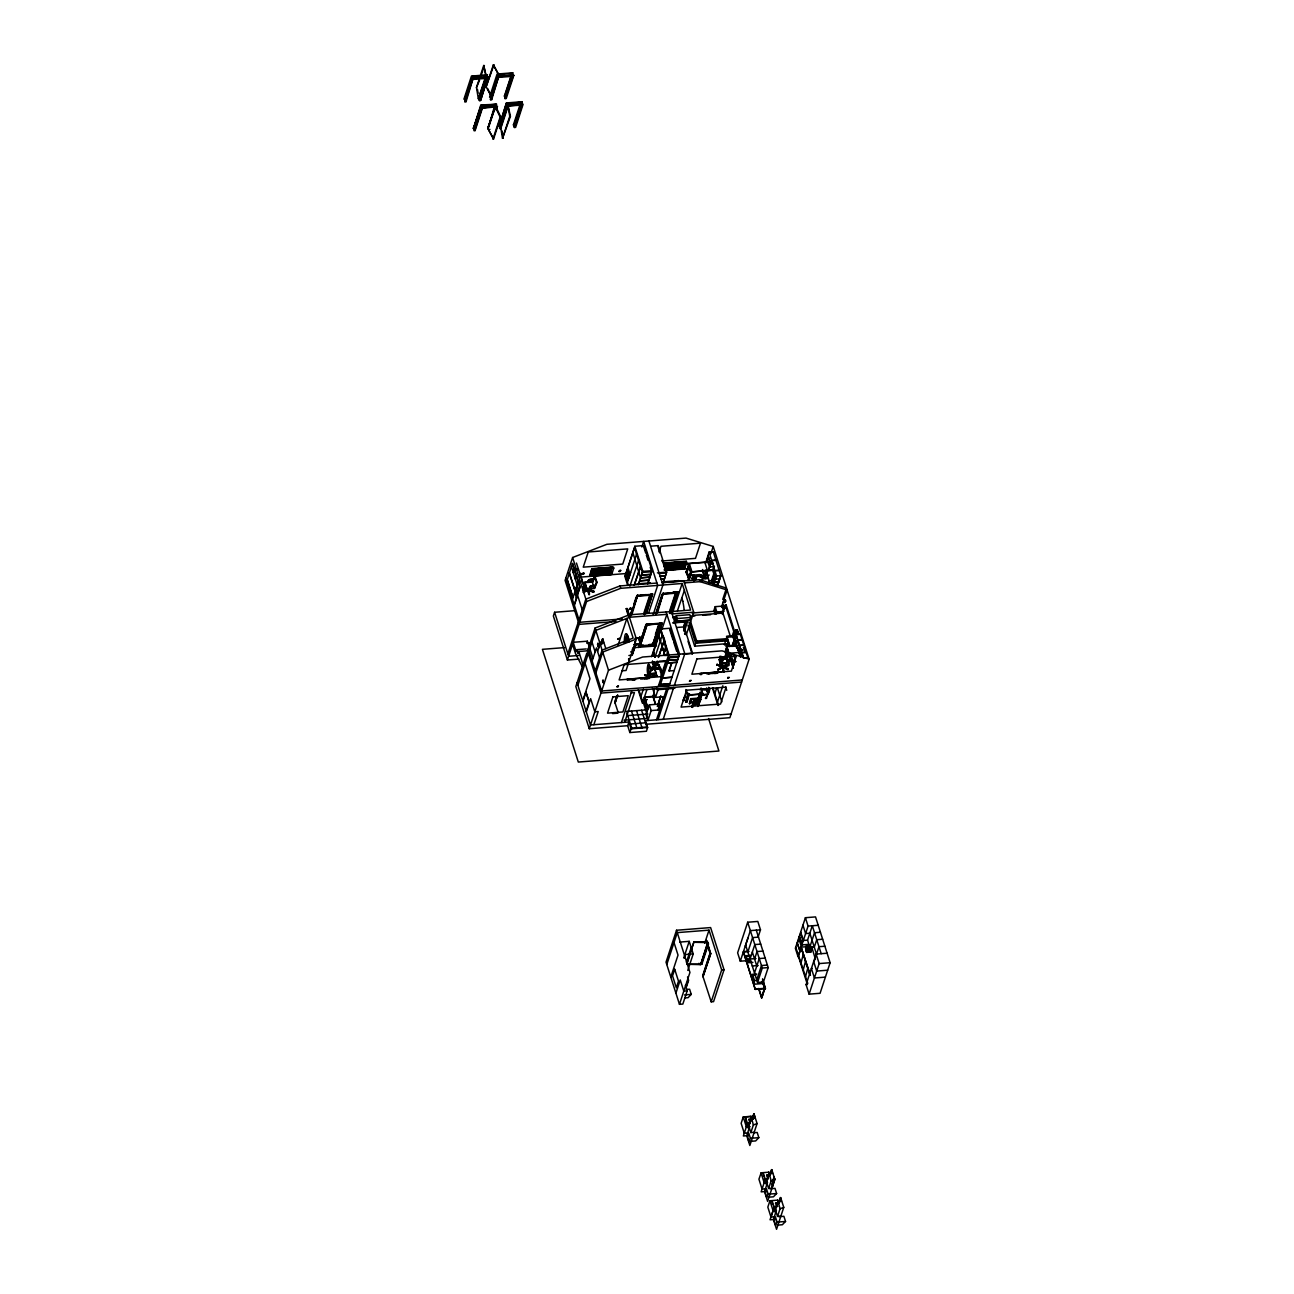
<?xml version="1.0" encoding="UTF-8"?>
<svg xmlns="http://www.w3.org/2000/svg" width="1294" height="1294" viewBox="0 0 1294 1294"><rect width="100%" height="100%" fill="white"/><g stroke="black" fill="none" stroke-linecap="round" stroke-linejoin="round"><path stroke-width="1.5" d="M598.685 648.1L597.602 644.299L598.232 645.059M598.168 644.541L597.893 643.409L597.569 644.606M598.135 645.463L598.815 646.709M598.346 645.544L598.782 647.388L597.796 644.283M603.182 680.854L603.344 682.164M725.416 600.998C725.659 600.303 724.947 601.678 725.918 601.257M733.067 637.829L733.552 636.923L733.844 639.365M737.03 631.213L737.062 631.278A5.354 1.666 85.5 0 1 737.92 634.303M737.742 631.359C738.777 631.537 736.739 630.081 737.952 632.151M737.774 632.184L737.645 631.407M652.014 669.904L652.597 667.283L648.181 667.623L652.111 668.076M721.599 657.498C726.824 654.699 723.103 662.075 723.928 657.627M725.611 665.051L726.322 662.851L721.906 663.191L726.322 662.851M652.597 667.283L652.516 669.855M650.138 674.384L654.505 673.284C653.486 679.479 655.637 670.81 650.138 674.384L649.701 676.244L648.375 672.104M598.087 643.393L598.443 646.45M723.055 605.188L724.009 608.746L723.039 604.541L723.621 607.954M733.601 637.602L733.973 640.045M637.327 644.461L637.942 644.186A3.3 2.507 18.2 0 0 639.883 641.727L639.834 641.905A3.3 2.507 18.2 0 1 637.877 644.363L635.597 644.558L632.07 654.473L635.322 644.574M753.189 977.795L752.849 976.598L752.04 977.86M597.893 643.409L598.556 646.757M650.089 673.64L651.011 670.777C648.181 654.91 645.334 673.268 649.054 676.713L656.818 676.115L654.91 669.241L656.818 676.115M648.585 664.809L647.793 670.227M648.181 667.623L648.957 664.356M650.364 670.405L649.572 675.824M648.456 664.388L650.494 670.826L649.054 676.713M719.965 656.187L719.61 659.794M721.906 663.191L721.518 665.795L719.917 657.514M722.181 659.956C714.337 670.502 736.318 668.076 726.727 658.808L720.871 659.261M722.036 663.612L722.812 660.344L721.793 657.126M508.105 106.173L507.572 104.49L521.239 103.423L521.773 105.105L508.17 105.946L500.746 128.559L499.516 128.51L507.636 104.28M706.524 941.741L710.05 953.29L702.691 975.676L711.199 1001.831L713.56 1001.653L724.042 969.756L710.616 927.572L676.519 930.257L666.022 962.154L679.463 1004.322L682.844 1004.063L687.179 990.864L685.399 985.284M485.816 79.209L479.103 99.622L487.498 74.809L471.453 76.071L463.915 99.25L465.047 99.007L472.682 76.103M472.342 76.136L464.756 99.185L464.886 101.741L466.066 101.66L473.086 78.4M464.708 101.191L472.278 78.141L487.984 76.912L480.592 100.511L479.411 100.609L478.731 97.94L479.912 97.843M464.886 101.741L472.278 78.141M465.387 101.142L473.183 78.077M485.654 78.578L478.343 98.732L476.467 87.507L483.713 65.509L486.269 76.75L483.713 65.509M479.573 80.196L476.467 87.507M480.786 76.524L484.393 65.525M478.343 98.732L484.959 78.562M486.544 75.456L472.197 76.572L472.811 78.53L487.175 77.414L486.69 75.003M486.528 77.025L479.411 100.609M480.592 100.511L487.984 76.912M487.644 88.526L491.979 97.648L486.123 86.811L493.354 64.829L499.209 75.65L493.354 64.829M494.001 64.7L486.123 86.811M473.426 128.543L480.818 104.943L496.702 104.28L480.996 105.51L473.426 128.543L481.675 105.461M475.044 126.036L476.871 120.471M481.999 106.286L473.928 130.662L475.108 130.565L482.63 107.386M482.177 106.27L474.574 128.882M482.29 107.402L474.72 130.451L474.105 128.494M498.724 76.395L491.704 99.638L490.523 99.735L497.915 76.136L513.799 75.456L506.229 98.506L505.048 98.603L513.136 72.787L497.09 74.049L489.553 97.228L490.685 97.001L498.125 74.405L498.578 76.297M497.98 74.13L490.345 99.169M490.523 99.735L497.915 76.136M491.024 99.12L498.659 76.071M491.397 98.667L498.821 76.055M488.242 127.815L494.486 106.431M487.725 128.187L495.602 106.059L500.794 117.01L493.564 139.008L487.725 128.187L493.564 139.008M488.081 127.831L496.023 104.329M488.97 126.23L495.004 107.887M496.508 106.723L495.877 104.765L481.53 105.898L482.144 107.855L496.653 106.286M496.281 110.2L497.494 106.221L481.497 107.612M504.417 96.063L511.227 75.343M512.327 72.998L504.757 96.047L505.372 98.004L513.621 74.906M504.741 97.616L512.165 75.02M505.048 98.603L512.068 75.343M512.812 75.392L512.181 73.434L497.834 74.567L498.449 76.524L512.958 74.955M492.917 139.137L500.147 117.139L494.955 106.189M507.394 103.617L507.701 104.588L521.045 103.552L520.738 102.566L507.394 103.617L499.063 126.537L506.455 102.938L522.161 101.708L521.078 106.108M499.063 126.537L506.455 102.938M504.951 111.041L506.779 105.477M507.814 104.264L500.212 126.877L500.746 128.559M507.895 105.089L500.665 127.087L502.525 138.312L510.451 116.331L507.895 105.089L509.755 116.314L502.525 138.312M507.927 105.396L500.357 128.446L499.743 126.489M507.135 105.607L523.132 104.199L515.61 127.394L514.414 127.475L513.411 124.839L520.123 104.426M513.718 125.809L521.66 102.323M515.222 122.833L522.161 101.708M515.4 123.383L517.293 117.625M514.414 127.475L521.951 104.296M522.291 104.264L514.721 127.313L514.09 125.356M574.682 610.687L554.592 612.272L553.363 616.009L567.387 660.005L578.968 659.099M646.207 724.252L729.881 717.685L749.129 659.164L713.22 546.44L686.03 538.094L606.886 544.305L572.611 557.504L565.09 580.375L579.097 624.371L615.831 621.492M566.74 581.297L572.498 563.343L580.052 587.088L574.229 604.816M573.339 572.66L574.358 569.57L578.305 569.263M573.42 572.87L574.423 569.797L578.386 569.489M575.28 578.709L576.283 575.636M575.345 578.936L576.364 575.862M579.437 572.255L584.564 588.091A3.558 2.717 18.2 0 1 583.109 590.404M579.534 574.423L583.885 573.226L583.643 574.261L579.534 574.423L583.885 573.226M579.599 574.585L583.934 573.388M572.449 599.235L578.208 581.685L582.235 581.588M578.289 581.912L574.762 592.62L576.477 597.974M582.591 573.501L582.235 574.212M576.396 597.763L579.922 587.039L572.498 563.747M574.358 605.236L577.609 595.337L582.284 610.008M594.965 576.056L597.003 582.478L594.544 588.463L586.78 589.077L584.872 582.203L592.652 581.604C596.469 568.098 595.062 583.497 589.174 580.472L588.058 582.381L589.174 580.472M582.818 590.42L583.869 586.732M584.467 587.622L576.445 563.036M589.466 594.512L589.126 589.093L589.158 594.69L587.654 589.935L583.432 592.393L587.201 589.449L582.51 587.314M583.432 592.393L583.529 591.52M583.82 592.555L587.654 589.935M589.805 574.989L591.876 568.713L613.405 567.031L613.76 568.147L611.706 574.423L590.161 576.105L589.805 574.989L591.455 576.008L593.153 568.616M590.161 576.105L591.876 568.713M586.78 589.077L584.872 582.203M583.351 592.07L587.622 588.495M588.77 594.528L588.01 590.08M590.921 587.799L588.317 589.093M592.442 574.779L592.798 575.895L594.512 568.519M567.856 653.891L578.337 621.993M579.033 619.907L585.858 599.122L619.955 585.939L656.931 583.044M593.8 574.682L594.221 575.781L595.855 568.406M594.221 575.781L596.275 569.522M592.506 582.041L584.742 582.656M567.387 660.005L586.619 601.5L572.611 557.504M595.499 575.684L597.278 568.292L597.569 569.425M593.477 585.114L594.69 588.026L586.926 588.641M596.857 575.587L598.621 568.195M600.27 569.214L598.2 575.474L599.915 568.082M588.802 590.452L593.396 592.296L593.817 591.245L589.207 589.401M593.396 592.296L593.817 591.245M599.559 575.377L601.257 567.985M600.901 575.264L602.616 567.872M586.279 648.941L576.833 649.669L576.186 651.658L573.21 642.293L587.379 641.193L593.056 658.355M588.285 650.753L578.774 651.497L578.078 653.583L576.833 649.669M607.015 568.681L604.961 574.94L604.605 573.824M606.465 572.158L608.083 567.451L606.368 574.827M607.662 574.73L609.425 567.338L609.717 568.47M608.649 573.517L609.07 574.617L610.719 567.241M587.379 641.193L586.732 643.167L591.455 642.794M609.07 574.617L610.784 567.241M586.619 601.5L620.716 588.317L682.164 583.497L690.608 610.04L629.175 614.86L595.078 628.027L587.557 650.914L600.982 693.099L741.591 682.051M577.868 685.319L588.349 653.438M588.996 651.189L595.822 630.404L629.919 617.238L666.895 614.327L662.01 629.191M620.683 570.331L619.098 571.495L620.732 570.508L619.341 570.444M592.118 661.105L596.453 647.922L599.559 657.692M599.785 641.533L599.801 642.552M597.602 651.4L600.092 643.814L603.522 642.487L602.713 638.88L605.818 648.666M600.691 644.202L602.406 639.01M601.047 644.347L602.713 638.88M582.753 700.685L589.983 678.687L585.098 663.321M601.128 644.638L602.858 639.365M582.963 701.316L585.956 692.177L589.11 702.092M601.888 643.442L603.036 639.932M586.053 692.306L589.174 702.027L586.117 711.231M602.066 643.991L603.133 640.207M647.776 583.901L652.127 570.67L644.121 545.534L634.836 546.262L624.905 576.509L627.752 585.486M595.272 670.89L602.098 650.106L633.138 638.104L626.862 618.419L618.063 645.188M595.887 672.848L602.729 652.063L636.389 639.042L629.499 617.4M628.803 578.143L630.647 572.546M586.311 711.862L590.646 698.663L594.836 711.781L598.216 711.522L593.865 724.721M641.84 546.99L643.668 541.426L657.676 585.422L648.52 613.275M629.871 586.15L638.702 560.092M626.199 608.681L627.202 608.601L626.199 608.681L628.366 616.203M602.551 680.79L603.036 679.9L603.457 683.006L602.745 680.773M634.092 585.325L640.724 566.432M634.335 585.017L640.449 566.448M603.198 681.032L603.101 681.889M619.373 638.379L617.675 639.204L619.373 638.379L619.082 639.268M577.059 682.811L590.501 724.98L628.9 721.971L627.671 725.708L589.271 728.732L608.503 670.211L595.078 628.027M630.971 608.196L630.728 609.231L629.385 609.345L630.971 608.196L629.806 608.568M629.757 608.39L629.531 609.053M638.589 583.934L642.358 572.449L634.497 547.766L625.309 575.668L628.415 585.406M630.599 609.134L630.825 608.487M638.492 584.629L642.843 571.398L634.836 546.262M630.566 614.132L632.459 608.374M633.72 604.524L636.244 596.857M630.744 614.699L637.554 594.884M630.599 616.041L637.166 595.806L652.354 594.625L646.175 613.405M630.793 615.604L637.667 595.191L631.876 614.731M624.226 642.164C625.245 617.901 633.041 655.751 627.121 635.467M624.339 642.859L627.089 634.464M624.646 642.989L627.266 635.014M625.827 641.743L627.639 635.92M627.186 641.436L628.383 637.764M626.749 634.497L628.318 640.999L626.749 635.532M647.922 583.028L651.642 571.722L642.358 572.449M659.115 551.972L660.991 546.278L700.491 543.173L695.493 558.361L661.913 560.998M618.435 686.046L616.737 686.855L618.386 685.869L618.144 686.92M617.885 711.587L614.699 701.849L616.737 696.188M643.943 612.838L649.523 595.887M616.817 696.463L615.022 702.82L617.545 695.137M629.288 659.18L628.884 660.102L629.094 659.196M644.38 613.615L650.413 595.289M615.184 702.804L617.707 695.137M644.299 614.553L651.011 594.14L645.221 613.679M636.389 639.042L626.07 670.47L622.042 670.793M644.477 614.537L651.222 594.011M645.56 613.033L651.755 594.189M635.386 645.787L632.281 655.233L628.9 655.508M646.45 613.453L652.58 593.703M636.389 644.768L638.088 643.959L636.454 644.946L636.745 644.056M638.589 638.249L640.174 637.101L639.948 638.152L635.338 638.411M638.799 638.136L639.98 637.23L639.818 638.055M637.473 644.363L633.769 644.525M663.757 566.125L664.793 563.003L686.338 561.305L686.693 562.421L684.623 568.697L665.795 570.169L667.429 562.793M638.702 637.974L639.737 641.598L638.54 638.088M646.078 624.404L638.508 647.437L646.078 624.404L662.091 622.996L654.554 646.191L662.124 623.142M664.534 567.597L665.634 564.459M638.961 647.275L646.725 623.87M666.442 564.006L664.372 570.282L666.07 562.89M639.317 647.243L646.887 624.193M639.64 647.21L647.226 624.161M665.876 567.5L666.976 564.346M663.11 582.656L666.297 572.967L662.124 559.93M667.073 570.072L668.772 562.68M663.11 583.028L666.701 572.142L658.242 545.599L650.817 546.181M653.146 614.715L662.916 585.001L648.909 541.005M670.13 562.583L668.432 569.958L668.076 568.842M670.551 563.699L668.497 569.958L668.141 568.842M656.204 612.127L661.881 594.836M655.751 614.601L663.046 593.299M656.851 612.143L662.431 595.191M656.43 613.599L662.577 594.917M671.133 569.748L672.896 562.356L673.187 563.488M621.395 722.553L631.876 690.673M657.514 612.709L663.304 593.17M672.12 568.535L672.54 569.635L674.174 562.259M672.54 569.635L674.255 562.259M624.678 722.311L634.448 692.613L631.149 692.872M675.177 569.441L676.875 562.049M655.411 634.351L658.452 625.083M658.775 626.053L652.661 644.606L659.228 625.326M660.361 622.802L653.13 644.8L639.495 645.868M677.878 569.231L679.576 561.839M661.234 623.061L653.664 646.11L653.535 643.539L652.354 643.636L653.373 646.272L660.797 623.676L647.049 624.97L639.689 647.356L639.155 645.674M679.221 569.117L680.935 561.725M679.301 569.117L681.356 562.841M650.041 676.568L649.717 677.91L645.14 674.886L650.332 676.406L647.453 678.735M645.027 675.759L645.431 674.724M651.61 656.656L660.716 628.981L670.001 628.253L678.897 656.187L669.613 656.915L659.843 686.208L669.192 685.707L679.576 654.133L666.135 611.949M680.579 569.004L682.278 561.628M652.305 655.799L660.7 630.275L668.594 655.929M681.922 568.907L683.636 561.515M640.951 696.479L643.361 689.136M683.281 568.794L685.044 561.402L683.345 568.794M669.629 610.962L675.193 594.011M731.11 713.948L645.447 720.677L647.615 727.519L646.385 731.256L629.854 732.55L631.084 728.813L628.9 721.971M686.338 561.305L684.623 568.697M669.402 613.437L676.034 593.283M669.936 612.547L676.811 592.005M670.098 612.531L676.843 592.005L672.88 592.312L677.393 592.183L670.583 612.903M670.243 613.518L676.649 592.134M670.713 613.324L677.506 592.652L662.318 593.833M671.909 610.881L677.587 593.606M671.457 613.372L678.218 591.682M650.833 676.94L651.335 677.053M688.052 563.488L690.721 571.867L705.909 570.67L690.656 572.077L688.052 563.488L708.594 561.871M646.935 689.556L642.422 703.305L638.168 689.945M672.395 613.21L682.164 583.497M685.982 572.11L689.459 564.022L691.869 571.56L689.233 579.583L685.982 572.11L687.065 572.142L689.201 578.839L686.224 572.207L688.651 564.831M658.436 657.029L664.048 640.789M657.158 661.38L654.505 669.451L652.192 662.221M658.436 657.481L664.113 640.999M688.942 565.624L686.823 572.045L689.233 579.583M687.065 572.142L688.877 566.61M673.155 617.578L674.789 616.591L673.155 617.578L674.562 617.642M673.203 617.756L673.446 616.704M684.38 590.452L677.474 610.703M664.663 650.914L663.854 654.198M676.293 615.734L675.209 619.033L676.277 621.282L689.783 620.214L690.689 617.464L689.799 614.682L676.293 615.734L677.183 618.532L676.277 621.282M688.359 578.903L690.786 571.544L691.869 571.56M688.376 579.647L691.028 571.624L688.618 564.087M655.039 667.801L660.166 667.219L661.768 672.654M689.201 578.839L691.627 571.479M649.313 704.858L646.062 714.757L647.89 720.483L651.141 710.584L649.313 704.858L657.756 704.195L659.584 709.921L651.141 710.584M653.664 691.659L654.748 688.359M700.2 576.72L701.558 574.892L700.701 576.671L700.038 574.585L692.274 575.183L693.665 580.456M655.346 704.001L652.92 696.366L654.149 692.63M666.264 655.637L667.672 652.176M691.902 578.111C690.818 579.259 693.778 577.173 694.441 580.31M658.225 686.564L668.594 654.99M659.584 709.921L663.919 696.722L655.476 697.385L658.015 689.686L673.381 688.473M667.753 662.916L669.451 657.773M657.287 706.427L660.7 696.107M671.635 662.722L668.917 670.971L673.996 670.632M683.798 625.892L685.027 622.188M658.711 702.691L660.166 707.3L658.711 702.691L660.878 696.091M669.208 671.004L671.909 662.706M702.286 570.638L702.642 569.57L705.165 577.512L708.368 577.253M683.572 628.124L685.383 622.624M683.928 629.062L686.548 621.088M708.659 562.097L705.845 562.324L709.063 552.101L713.285 551.778L720.839 575.862M676.665 651.238L673.705 642.131M683.911 629.337L686.37 621.88L672.702 622.948M683.62 630.954L686.871 621.055M658.015 709.678L659.827 704.179M684.607 630.728L687.729 620.991L673.737 622.236M660.005 707.317L663.256 697.417M710.729 554.01L713.22 546.44M656.495 719.804L666.62 689.006M701.93 581.443L704.017 575.927L696.253 576.542L694.959 579.922M685.222 633.672C684.752 635.823 687.357 632.442 684.591 633.623M683.863 628.172L685.707 634.561L685.286 633.85M658.015 719.69L668.141 688.893M686.402 634.513L693.73 612.224L683.766 580.941L662.156 582.64L699.472 579.712L726.468 588.091L722.748 599.429M708.271 578.531L704.89 578.79L707.462 570.541L712.671 570.136L713.673 566.626L709.452 566.95L706.993 558.846M715.889 560.334L711.668 560.658L708.449 570.476L711.603 560.448L715.825 560.108M663.256 719.286L673.737 687.373M674.417 685.286L684.801 653.729L671.376 611.544M705.909 570.67L709.144 580.812L708.562 582.591L713.625 582.203M718.219 584.306L713.673 584.726L716.553 575.976L720.887 575.684L717.572 585.794M725.885 643.749L694.668 646.191L695.654 643.231L688.974 622.268M726.727 640.077L696.269 642.455L696.738 641.031L690.414 621.169M717.895 584.403L720.758 575.636M683.038 700.151L684.979 696.237L683.685 700.135M689.492 681.145L691.19 680.337L689.54 681.323L689.831 680.434M683.863 700.669L685.335 696.204M715.081 614.116L713.948 610.574L715.226 606.66L721.987 606.142L723.669 611.447L716.86 612.143L715.226 606.66M714.029 611.609L713.948 610.574M685.836 702.189L688.214 693.325L689.492 694.085L686.855 702.108L685.836 702.189L687.68 694.927L686.483 691.239M686.855 702.108L688.699 694.846M697.062 699.278L691.158 699.197L689.443 703.693L690.689 698.695L697.773 698.129L699.035 703.855L693.034 704.324L692.064 707.3M689.443 703.693L691.368 699.731M690.09 703.645L691.158 699.197M721.502 607.048L727.099 590.015L700.086 581.653L684.397 582.898M723.378 606.546L723.395 605.657L723.54 607.679M723.265 606.837L723.589 605.641L723.297 606.514M723.928 607.582L724.009 608.503M691.772 706.961L692.63 704.357L690.737 699.779M722.262 613.793L726.08 604.702L734.571 631.391L732.873 636.519M722.489 614.488L722.958 613.065L692.5 615.443M692.419 706.912L694.91 699.439L692.646 707.446M724.947 608.131L726.08 604.702M697.919 698.809L699.504 694.005M698.178 699.65L700.022 692.387L701.041 692.306L698.663 701.186L697.66 701.267M698.404 700.345L701.041 692.306M700.685 697.498C704.648 687.793 697.029 708.481 701.267 694.959M697.887 706.492L700.701 698.986L694.587 699.472L693.131 703.774M685.804 689.573L687.599 695.234L702.804 694.037L701.073 688.149M705.893 698.534C703.257 699.132 712.606 691.465 708.643 687.308M723.977 671.974L723.022 668.06L728.134 669.257L723.2 667.51L723.669 672.136L722.521 667.526L717.944 669.855L721.518 667.461L716.941 664.453L722.133 665.957M706.524 698.437L707.64 693.988M716.844 665.326L717.248 664.275M719.464 659.374L720.871 666.281M729.282 644.266L724.462 644.638L726.937 636.713L730.042 646.482M717.863 669.532L721.712 666.911L716.941 664.453M717.944 669.855L718.041 668.982M718.332 670.001L722.165 667.38M733.277 668.238L726.419 645.981L736.545 645.172L740.039 656.155M729.767 646.337L726.888 646.563L725.158 651.836L727.293 658.533M721.518 667.461L721.858 666.119M731.951 636.858L733.73 631.456L725.222 604.767M723.281 671.99L722.521 667.526M723.071 666.507L722.667 666.733M714.822 693.616L716.504 688.505M723.314 667.898L726.662 664.566M733.714 638.055L733.698 638.945M728.457 655.023L726.727 660.28L730.867 659.956M740.249 634.351L736.027 634.675L743.452 657.983L747.803 657.692L740.233 633.947L736.011 634.286L732.323 645.512L736.609 645.399M732.388 645.738L736.027 634.675M730.77 654.214L733.374 653.81L735.299 660.312L732.776 660.506L731.336 655.573M736.157 640.902L734.976 644.525L739.65 651.626L734.668 644.622L735.865 640.999M736.351 643.943L737.693 639.883L741.899 639.559M717.491 701.995L722.828 685.755M727.907 669.742L728.328 668.707L723.702 666.701M736.415 644.169L737.758 640.109L741.98 639.786M736.545 645.172L726.306 646.321M732.776 660.506L735.299 660.312M727.649 678.153L729.331 677.344L727.697 678.331L727.94 677.28M735.817 661.493L733.213 661.897L735.752 661.703M742.497 650.057L738.551 650.575L742.594 650.251M740.152 655.605L738.615 650.348M740.378 656.608L741.721 652.548L745.942 652.208M666.782 964.515L677.28 932.618L709.015 930.143L721.68 969.95L711.199 1001.831M670.793 977.099L678.024 955.101L674.012 942.517M683.782 957.835L689.217 941.336L679.722 942.081M684.413 958.158L685.61 954.503L693.212 953.904L689.217 941.336M675.905 993.161L680.24 979.962L683.798 991.123L687.179 990.864M686.386 962.283L691.206 947.612M687.357 961.895L693.988 941.725L707.818 942.048M707.317 944.442L700.685 964.612L686.839 964.289L693.988 941.725M687.793 970.403L693.212 953.904M679.463 1004.322L689.945 972.425L676.519 930.257M686.095 986.497L688.198 980.108M686.451 986.966L688.618 980.367L687.535 976.97M704.696 943.261L709.015 930.143M700.685 964.612L707.22 943.892M707.85 943.666L701.154 964.337L708.336 943.148M698.776 963.367L699.083 964.354L701.833 964.273L708.546 943.86M702.949 975.935L710.438 952.61M710.746 953.597L702.998 976.646L710.746 953.597L706.524 940.317L710.471 953.727M758.025 937.309L760.484 929.82L757.815 921.441L747.689 922.234L737.629 952.821L740.297 961.199L747.786 960.601M740.297 961.199L750.358 930.612L760.484 929.82M747.851 952.012L752.574 937.6L758.494 937.131M754.564 959.048L757.022 951.575L762.942 951.106M754.515 972.959L759.254 958.547L765.158 958.094M756.747 979.946L761.47 965.534L767.391 965.065M762.522 978.911L765.385 988.6L755.259 989.392L743.452 951.624L748.514 951.236M756.262 930.16L768.183 967.589L763.444 982L757.54 982.453L762.279 968.058L747.689 922.234M764.528 987.516L762.198 996.768M762.862 982.275L764.883 988.632L761.568 997.884L764.608 988.648L762.231 981.159M827.109 953.225L816.126 954.082L806.081 984.653L809.106 994.148L820.072 993.291L830.133 962.72L815.543 916.912L805.402 917.705L795.357 948.276L798.026 956.654L801.115 948.728M752.057 1119.666L751.086 1116.334L743.241 1116.948L741.138 1123.321L744.293 1133.237L747.625 1132.946M750.245 1122.82L746.476 1123.111L745.344 1116.9L750.989 1116.528L751.49 1120.2M798.026 956.654L808.071 926.083L805.402 917.705M743.241 1116.948L746.395 1126.864L749.711 1126.54L746.735 1135.728L749.841 1145.497L757.071 1123.548L753.949 1113.762L751.943 1119.084L748.822 1119.504L751.879 1119.261M813.732 946.836L809.785 947.143L807.553 940.156L812.292 925.744L821.189 953.678M809.543 949.877L807.391 950.039L807.779 948.243L805.628 948.421L806.631 952.384L810.917 952.044L812.147 948.276L805.677 948.615M809.316 944.863L806.744 945.057L806.259 946.496L807.602 950.378M801.115 962.493L803.283 954.406M810.06 975.029L801.164 947.095L806.453 946.771L806.841 945.057M806.486 946.868L806.858 945.752M751.086 1116.334L753.351 1124.987L750.843 1132.573L747.689 1122.804L743.354 1135.986L746.735 1135.728M806.065 950.605L808.346 950.022M806.825 948.259L807.294 946.836L810.157 946.61M748.466 1126.686L748.029 1127.996L749.258 1127.915M807.262 947.58L808.718 951.688M748.854 1126.281L751.313 1118.631L754.758 1117.369L753.658 1113.891M806.631 952.384L805.628 948.421M806.744 952.368L808.831 952.012L810.012 948.437M807.553 950.378L807.974 948.599M751.652 1120.782L753.949 1113.762M752.38 1119.52L754.111 1114.263M753.14 1118.323L754.192 1114.538M753.318 1118.873L754.37 1115.088M753.399 1119.164L754.548 1115.654M809.785 947.143L814.524 932.731L820.428 932.262M803.348 969.481L805.515 961.393M810.432 948.405L809.268 951.963L810.982 951.834M814.282 947.192L816.74 939.719L822.66 939.25M805.564 976.469L807.731 968.365M814.233 961.102L818.973 946.707L824.876 946.237M809.106 994.148L819.151 963.577L816.126 954.082M761.131 1172.882L758.931 1179.19L762.085 1189.105L765.433 1188.846M769.849 1175.534L768.879 1172.202L761.034 1172.817L764.188 1182.732L767.52 1182.473L764.528 1191.596L767.633 1201.366L774.863 1179.416L771.742 1169.63L769.736 1174.952L766.614 1175.373L769.671 1175.13M768.879 1172.202L771.143 1180.856L768.636 1188.442L765.482 1178.672L761.147 1191.855L764.528 1191.596M766.646 1182.15L769.105 1174.499L772.55 1173.237L771.45 1169.76M770.011 1174.903L771.742 1169.63M772.922 1180.468L774.087 1176.974M771.952 1184.544L774.168 1177.249M772.049 1184.819L773.763 1179.562M773.861 1179.837L771.984 1188.183L768.604 1188.442M771.822 1187.682L774.621 1178.64M771.903 1187.973L774.799 1179.206M778.745 1203.469L777.775 1200.136L769.93 1200.751L767.827 1207.124L770.981 1217.039L774.33 1216.781M777.759 1206.331L774.378 1206.606L770.043 1219.789L773.424 1219.53L776.416 1210.408L773.084 1210.666L769.93 1200.751M770.981 1217.039L773.149 1210.586M776.626 1206.784L775.575 1203.129L778.632 1202.886L780.638 1197.565L783.76 1207.351L776.546 1229.3L773.424 1219.53M777.775 1200.136L780.039 1208.79L777.532 1216.376L774.378 1206.606M775.543 1210.084L777.904 1202.158M778.907 1202.838L780.638 1197.565M723.103 606.53L723.395 605.657M745.263 946.124L747.932 938.199M486.172 75.343L486.625 77.236M496.136 107.111L495.602 105.429L481.934 106.512L495.408 105.558L495.084 104.571L481.756 105.623L482.468 108.178L496.217 106.884M694.846 579.469L693.827 576.251L694.182 581.2L692.274 575.183M694.296 575.458C692.322 573.921 695.104 582.915 696.123 576.121L703.887 575.506L702.61 578.855L701.591 575.636L700.83 577.092M695.476 579.874L696.77 576.493M702.61 578.855L701.574 581.038L703.515 575.959M694.975 699.569L693.034 704.324L690.689 698.695M698.259 700.151L697.094 702.982L698.194 699.973L698.663 701.186M698.598 703.338L700.701 698.986M700.2 700.038L694.716 700.2L700.2 700.038L700.41 699.148M699.035 703.855L700.814 699.52M592.781 582.025L595.094 576.477M590.549 585.778L589.466 588.43L590.549 585.778L594.981 585.422L594.189 588.058L592.134 581.637L593.056 580.181M590.695 586.198L595.111 585.842L596.502 582.526L594.447 576.105M596.874 582.074L594.043 587.638M706.265 688.715L708.012 693.163L706.783 688.279M709.694 688.845L707.899 693.697M748.919 1141.47L750.407 1138.316L748.757 1133.14L747.706 1137.701L748.919 1141.47L755.664 1140.936L758.834 1137.652L757.2 1132.493L753.82 1132.751M768.199 1194.184L766.711 1197.338L765.498 1193.569L766.549 1189.008L768.199 1194.184L776.626 1193.521L774.993 1188.361L769.93 1188.749M777.096 1222.118L775.607 1225.272L774.394 1221.504L775.446 1216.942L777.096 1222.118L785.539 1221.455L783.889 1216.295L778.826 1216.684M693.827 576.251L693.066 577.706L694.328 576.218M700.329 577.14L701.073 575.684M588.641 579.777C585.681 586.036 589.466 576.202 593.056 579.421M752.849 977.957L752.057 977.795M589.838 587.977L590.954 586.069L589.32 588.01M806.76 947.645L807.699 948.211M686.241 989.489L689.605 989.231L691.255 994.39L688.084 997.674L684.704 997.933M776.626 1193.521L773.456 1196.804L768.393 1197.209M785.539 1221.455L782.352 1224.739L777.29 1225.143M588.948 589.643L591.39 588.269M593.881 591.568L589.013 589.951L593.703 592.118M644.946 675.436L649.814 677.069L645.14 674.886M725.902 665.731L723.524 667.413M608.503 670.211L642.6 657.029L722.068 650.85L749.129 659.164M753.351 1124.987L757.071 1123.548M771.143 1180.856L774.863 1179.416M778.034 1202.498L781.447 1201.172L780.347 1197.694M780.039 1208.79L783.76 1207.351M700.911 694.975L707.996 693.972L706.411 689.006L700.992 689.071M701.72 695.412L707.171 694.619M472.456 78.708L488.161 77.478M498.093 76.686L513.799 75.456M473.394 79.387L486.738 78.336M499.031 77.365L512.375 76.33M505.598 95.982L504.369 95.934L504.903 97.6M465.597 100.689L466.066 101.66M480.414 99.961L479.12 98.053M506.633 103.488L522.339 102.258M473.248 127.993L474.429 127.896L475.108 130.565M487.773 126.844L488.954 126.763M498.886 125.971L500.066 125.89M513.411 124.839L514.591 124.742M488.776 129.497L489.957 129.4M633.009 553.072L640.546 577.949L649.831 577.221M636.68 553.751L627.574 581.879M709.08 552.506L713.285 552.182M706.928 559.024L709.808 558.62M592.231 569.829L613.76 568.147M686.693 562.421L665.148 564.119L664.793 563.003M628.108 568.001L629.952 574.18M687.987 563.699L704.858 562.372L707.527 570.767L712.59 570.363M704.939 562.599L708.125 562.356M627.428 570.039L629.337 576.056M713.398 563.294L710.584 563.521L708.061 555.579M713.35 563.472L710.535 563.699L707.996 555.757M600.61 574.148L603.247 573.938L603.667 575.054M626.814 571.916L628.722 577.917M666.782 568.956L669.419 568.745L669.839 569.861L671.473 562.469M642.843 571.398L652.127 570.67M579.68 577.189L627.331 573.452M666.216 570.411L690.414 568.503M626.199 573.792L628.108 579.793M657.417 572.87L666.701 572.142M641.517 575.021L650.801 574.293M658.856 573.549L666.281 572.967M641.452 575.199L650.736 574.471M708.368 570.25L712.59 569.926L715.469 579.227L719.755 578.725M588.77 580.181L593.202 579.841M719.043 570.25L714.822 570.573L711.603 580.391M714.903 570.8L719.124 570.476M640.611 577.771L649.895 577.043M659.665 576.17L665.375 575.717M659.616 576.348L665.31 575.895M706.605 573.113L705.99 569.732M705.942 575.134L704.761 570.347M660.7 578.936L664.42 578.644M705.893 575.312L709.193 575.054M639.624 580.78L648.909 580.052M660.636 579.114L664.356 578.822M639.559 580.957L648.844 580.23M715.76 576.493L712.962 576.72L714.547 582.057L718.768 581.734M591.083 586.489L594.965 586.182M712.897 576.898L715.711 576.671M688.246 579.243L689.087 579.162M636.923 583.885L650.429 582.834M665.439 581.653L678.946 580.602M714.838 579.34L711.959 579.728L713.609 584.904L717.83 584.564M708.999 580.812L714.062 580.408M714.595 581.896L718.817 581.556M640.999 595.03L646.369 594.609M637.052 595.483L652.758 594.253M662.69 593.477L678.396 592.248M637.974 596.162L651.319 595.127M663.612 594.156L676.956 593.105M724.09 602.276L725.271 602.195M724.025 607.856L723.233 604.524M672.12 613.922L693.73 612.224M692.112 613.033L714.223 611.302M622.317 618.936L579.777 622.285L565.769 578.289M723.669 611.447L716.925 611.981L716.245 614.019L714.563 608.714M691.061 616.235L694.959 615.928M702.755 615.329L710.552 614.715M677.183 618.532L690.689 617.464M675.872 621.136L689.783 620.214M646.741 624.63L661.088 623.514M674.384 622.463L686.742 621.492M646.369 624.727L661.558 623.53L654.149 646.078L653.389 643.7M673.414 622.608L686.71 621.557M676.713 627.477L684.138 626.894L692.581 653.438L683.297 654.166M626.814 636.244L627.655 636.179M658.678 635.629L660.619 640.853M736.318 629.968L737.499 629.887M635.095 638.265L639.948 638.152M733.73 631.456L734.571 631.391M564.507 647.598L542.412 649.329L578.305 762.053L718.914 751.021L708.578 718.542M726.597 636.745L733.342 636.211M726.662 636.955L733.407 636.438M639.317 645.318L643.199 645.01M649.054 644.541L652.952 644.234M696.738 641.031L727.196 638.638M632.96 647.744L656.511 645.9M695.654 643.231L726.856 640.773M662.027 646.127C666.766 662.965 666.297 636.066 662.091 635.548L654.974 657.19L653.583 651.917M578.677 655.476L568.616 656.268L554.592 612.272M729.201 644.04L724.462 644.638M660.813 649.798L664.793 649.313M653.519 652.095L654.926 657.368M743.646 645.01L739.424 645.334L738.162 649.62L740.977 649.394M731.644 646.369L734.846 646.11M739.489 645.56L743.71 645.237M743.338 647.518L745.101 652.532M738.081 649.394L740.896 649.167M669.176 657.773L678.46 657.061M738.648 652.516L729.023 653.276L726.888 646.563M746.007 652.435L741.785 652.774L740.459 656.834L734.701 638.735M668.383 660.231L677.668 659.503M659.002 661.234L666.442 660.652M668.319 660.409L677.603 659.681M656.931 662.431L654.424 669.224L660.005 668.788M667.494 662.932L676.778 662.204M667.429 663.11L676.713 662.382M655.734 665.245L659.455 664.954M726.921 659.697L730.916 659.212M659.39 665.132L655.67 665.423L654.57 661.897M722.812 660.344L720.984 656.236M732.404 660.684L726.937 661.121L726.16 656.899M652.726 667.704L648.229 668.383M660.344 667.736L654.715 668.335L652.483 661.347M647.663 669.807L649.2 676.277L656.964 675.662M651.869 669.483L660.069 669.014M721.955 663.935L725.837 663.628M728.781 665.229L721.017 665.828L718.963 659.406M650.009 673.964L654.505 673.284M721.518 671.78L699.989 673.478L700.345 674.595L701.688 674.481L701.267 673.381M647.243 677.619L648.957 678.622L648.601 677.506L627.056 679.204L627.412 680.321M717.83 673.22L713.835 673.543L713.415 672.427M662.544 677.943L671.829 677.231L662.479 678.121M669.726 683.653L659.536 684.623L669.661 683.83M742.287 679.965L601.678 690.996L588.236 648.812M672.023 688.23L675.144 687.987M652.92 696.366L644.477 697.029L648.132 708.481M654.489 696.593L644.363 697.385L648.003 708.837M688.473 694.15L689.492 694.085M700.297 693.228L701.299 693.147M687.68 695.007L702.868 693.81M646.935 699.569L643.555 699.828L647.146 711.457M643.506 700.005L646.871 699.731M695.072 699.844L700.264 698.792M685.561 701.348L686.58 701.267M699.051 702.885L693.39 703.402L698.922 703.321M693.503 704.842L698.097 703.936M626.409 711.425L646.66 709.84M612.531 713.592L617.934 713.172M627.736 715.614L648.003 714.029M624.015 720.208L647.647 718.348M629.563 724.074L646.11 722.764M630.906 728.263L647.437 726.953M631.084 728.813L647.615 727.519M808.071 926.083L818.212 925.291M807.553 940.156L803.348 940.495L800.679 932.117M760.71 944.119L754.806 944.588L750.067 959L755.971 958.53M808.653 944.361L801.892 944.895L799.223 936.516M806.663 945.51L806.518 946.577L806.599 945.688M748.951 951.511L743.338 951.947L755.259 989.392M800.226 951.446L797.055 943.1M750.698 955.36L745.619 955.765L747.851 962.736L752.914 962.348M806.76 951.963L808.912 951.802L806.744 945.057M699.051 963.706L701.413 963.529M699.164 964.062L701.348 963.318M752.299 965.971L758.203 965.518M721.68 969.95L724.042 969.756M762.279 968.058L768.183 967.589M819.151 963.577L830.133 962.72M812.244 968.43L811.387 968.494L814.411 977.989L825.394 977.132M756.747 974.01L751.685 974.414L754.806 984.184L763.25 983.521M756.133 974.77L752.752 975.045L754.531 980.626L757.912 980.367M827.675 970.193L816.692 971.066L813.667 961.555M806.081 984.653L807.424 984.556M755.372 989.053L765.498 988.26M684.51 994.924L691.255 994.39M746.395 1126.864L749.727 1126.605M750.811 1132.573L754.176 1132.315M750.407 1138.316L758.834 1137.652M764.269 1178.98L768.038 1178.688M767.051 1183.784L765.822 1183.864L765.951 1182.392M775.51 1203.307L778.567 1203.064M775.947 1211.718L774.718 1211.799L774.847 1210.327M777.5 1216.376L780.88 1216.117M699.876 689.653L706.395 690.09M694.069 942.291L707.915 942.614M700.588 964.046L686.839 964.289M753.092 977.051L753.011 977.795M582.737 586.813L587.347 588.657M583.869 588.479L586.942 589.708M717.07 664.825L721.68 666.669M691.772 578.386L693.908 580.602M582.332 666.782L575.539 653.632L572.546 644.283M693.665 703.305L698.825 702.982M472.407 76.637L472.957 78.303M736.011 634.286L743.581 658.031M709.063 552.101L716.617 576.202M740.055 650.526L741.478 654.99M713.884 573.889L715.533 579.049M734.863 640.643L733.31 635.758L726.565 636.292L729.703 646.515M733.261 635.936L734.636 640.255M723.039 604.541L724.106 607.889M722.958 613.065L730.431 636.535M712.023 579.566L713.673 584.726M726.565 638.249L729.007 645.9M733.294 661.687L734.216 665.051M726.419 645.981L733.391 667.898M702.221 570.411L704.89 578.79M726.322 648.326L727.924 653.357M725.74 650.073L727.875 656.786M725.125 655.265L728.635 665.666M699.472 579.712L700.086 581.653M816.514 954.179L809.834 933.233L805.612 933.556L802.943 925.178M693.794 575.506L694.959 579.162M811.597 946.496L815.446 959.323M725.675 687.001L726.743 690.365M805.822 948.534L806.874 951.834M716.116 672.217L716.536 673.317M714.773 672.314L715.194 673.43M810.465 975.32L801.067 947.418L809.963 975.352M678.234 561.936L676.519 569.328L676.164 568.212M717.588 688.473L721.858 701.882M712.072 672.524L712.493 673.64M675.533 562.162L673.818 569.538L673.462 568.422M710.713 672.637L711.134 673.753M709.436 672.734L709.791 673.851M709.371 672.734L709.727 673.851M807.796 983.456L795.713 947.176M674.821 568.325L675.242 569.425M712.994 687.89L718.558 705.343M798.527 956.622L806.841 982.696M712.509 688.165L718.024 705.489M706.67 672.961L707.09 674.061M689.945 622.592L696.269 642.455M681.663 597.99L682.989 601.322M670.777 568.632L671.198 569.748M688.004 625.228L694.668 646.191M706.459 688.295L708.012 693.163M657.967 546.877L659.972 553.104M688.02 641.226L692.193 654.263M700.992 688.376L702.804 694.037M643.781 547.038L645.69 553.039M646.321 555.013L647.987 560.253M650.203 567.225L651.157 570.233M669.71 629.563L673.058 640.077M660.716 628.981L669.014 655.055M490.685 97.001L491.704 99.638M658.727 635.451L665.051 655.654M762.651 979.477L765.385 988.6M752.348 952.061L756.796 966.036M660.166 667.219L661.832 672.476M657.206 661.202L661.897 676.261M745.619 945.041L757.54 982.453M758.866 988.519L761.842 997.868M758.591 988.535L761.568 997.884M652.548 661.169L655.039 668.141M752.04 977.245L753.82 982.825M620.441 571.382L619.098 571.495M656.43 686.968L657.659 690.786M630.728 609.231L629.385 609.345M630.259 608.358L630.049 609.021M639.462 637.263L639.252 637.926M619.955 585.939L620.716 588.317M627.202 608.601L629.919 617.238M652.451 687.842L655.476 697.385M627.089 608.924L629.385 616.122M626.587 608.973L628.771 615.815M612.127 567.128L610.364 574.52L610.008 573.404M647.323 677.603L647.679 678.735M612.062 567.128L612.418 568.26M653.535 697.676L655.201 702.917M634.642 641.549L635.597 644.558M646.321 678.832L645.965 677.716L646.256 678.832M611.35 573.291L611.706 574.423M643.199 677.927L643.619 679.043M606.66 567.565L605.026 574.94L604.67 573.824M641.84 678.04L642.277 679.156M605.317 567.662L603.602 575.054L603.247 573.938M607.307 573.614L607.727 574.73M640.562 678.137L640.918 679.253M603.958 567.775L602.26 575.151L601.904 574.035M643.021 701.477L646.612 713.107M639.139 690.753L642.778 702.205M646.434 713.657L648.245 719.383M628.722 658.969L629.078 660.086M635.095 678.574L635.516 679.673L631.472 679.997L631.051 678.881M628.528 658.986L628.884 660.102M633.817 678.671L634.173 679.787M598.556 568.195L598.912 569.311M633.736 678.671L634.092 679.787M641.598 710.244L647.113 727.552M629.693 678.994L630.113 680.11M628.35 679.091L628.771 680.207M636.535 710.632L642.05 727.956M592.506 574.779L592.862 575.895M591.164 574.876L591.52 576.008M631.472 711.037L636.988 728.344M626.846 712.832L631.925 728.748M581.249 573.598L580.893 574.31M627.671 725.708L629.854 732.55M701.526 963.302L701.833 964.273M748.87 1119.326L749.938 1122.982M766.663 1175.195L767.73 1178.85M571.495 566.821L578.855 590.307M745.344 1116.9L747.948 1125.052M765.223 1179.287L763.153 1172.768L763.638 1176.505M774.637 1208.855L772.049 1200.703L772.534 1204.439M576.38 587.686L577.965 593.008M575.571 590.161L577.156 595.466M591.989 642.067L595.159 651.982M569.376 572.821L575.232 591.212M569.295 573.048L575.151 591.423M567.273 579.647L572.983 597.585L567.225 579.825M587.622 655.621L586.829 653.114L575.83 686.548L589.271 728.732M578.774 651.497L582.996 664.76M511.728 73.548L512.262 75.23M698.048 700.782L698.744 703.871M501.975 130.856L503.22 138.329M477.47 89.399L478.101 93.136M778.179 1204.002L777.678 1200.331M769.283 1176.068L768.782 1172.396M735.574 639.818A5.354 1.666 85.5 0 1 734.766 633.413A5.354 1.666 85.5 0 1 736.432 630.696M735.235 639.834A5.354 1.666 85.5 0 1 734.879 631.407A5.354 1.666 85.5 0 1 737.58 634.335M714.886 574.746A5.354 1.666 85.5 0 1 714.434 566.303M714.967 575.539A5.354 1.666 85.5 0 1 714.094 566.319M682.731 601.338A17.825 5.58 85.5 0 1 684.138 610.202M750.035 958.223A1.957 1.488 18.2 0 1 747.172 958.433A1.957 1.488 18.2 0 1 746.945 956.072A1.957 1.488 18.2 0 1 749.873 956.687M632.2 649.313A3.558 2.022 -17.7 0 1 632.232 650.397M631.359 651.513A3.558 2.022 -17.7 0 1 630.663 651.998M799.66 939.978L799.66 939.978M800.096 941.385L800.096 941.385M800.549 942.776L800.549 942.776M735.639 630.032L736.998 629.806L735.639 630.032M736.529 632.815L737.887 632.604L736.529 632.815M723.411 602.05L724.769 602.519L723.411 602.05M724.139 599.85L725.546 600.206L724.139 599.85M747.9 960.261C749.582 965.437 752.784 957.56 747.9 960.261M588.236 551.988L583.238 567.16L622.737 564.071L627.736 548.882L588.236 551.988M612.903 696.868L607.549 713.14L622.899 711.943L628.253 695.671L612.903 696.868M624.129 664.695L619.114 679.932L660.813 676.665L665.828 661.428L624.129 664.695M686.613 690.22L681.065 707.106L720.564 704.017L726.112 687.13L686.613 690.22M696.884 658.986L691.869 674.223L731.369 671.117L736.383 655.896L696.884 658.986M674.708 969.287L672.54 975.886L676.325 987.759L678.493 981.159L674.708 969.287M798.899 938.862L797.46 943.261L799.676 950.233L801.132 945.833L798.899 938.862M800.711 933.362L799.627 936.662L801.536 942.663L802.62 939.363L800.711 933.362M696.69 700.086L695.59 703.111L696.754 700.264M708.902 687.923L707.43 691.158L708.902 687.923M521.531 102.76L507.167 103.876L507.798 105.833L522.145 104.717L521.531 102.76M708.433 673.964L708.077 672.848L708.368 673.964M644.978 678.946L644.622 677.83L644.897 678.946M632.815 679.9L632.459 678.768L632.75 679.9"/></g></svg>
